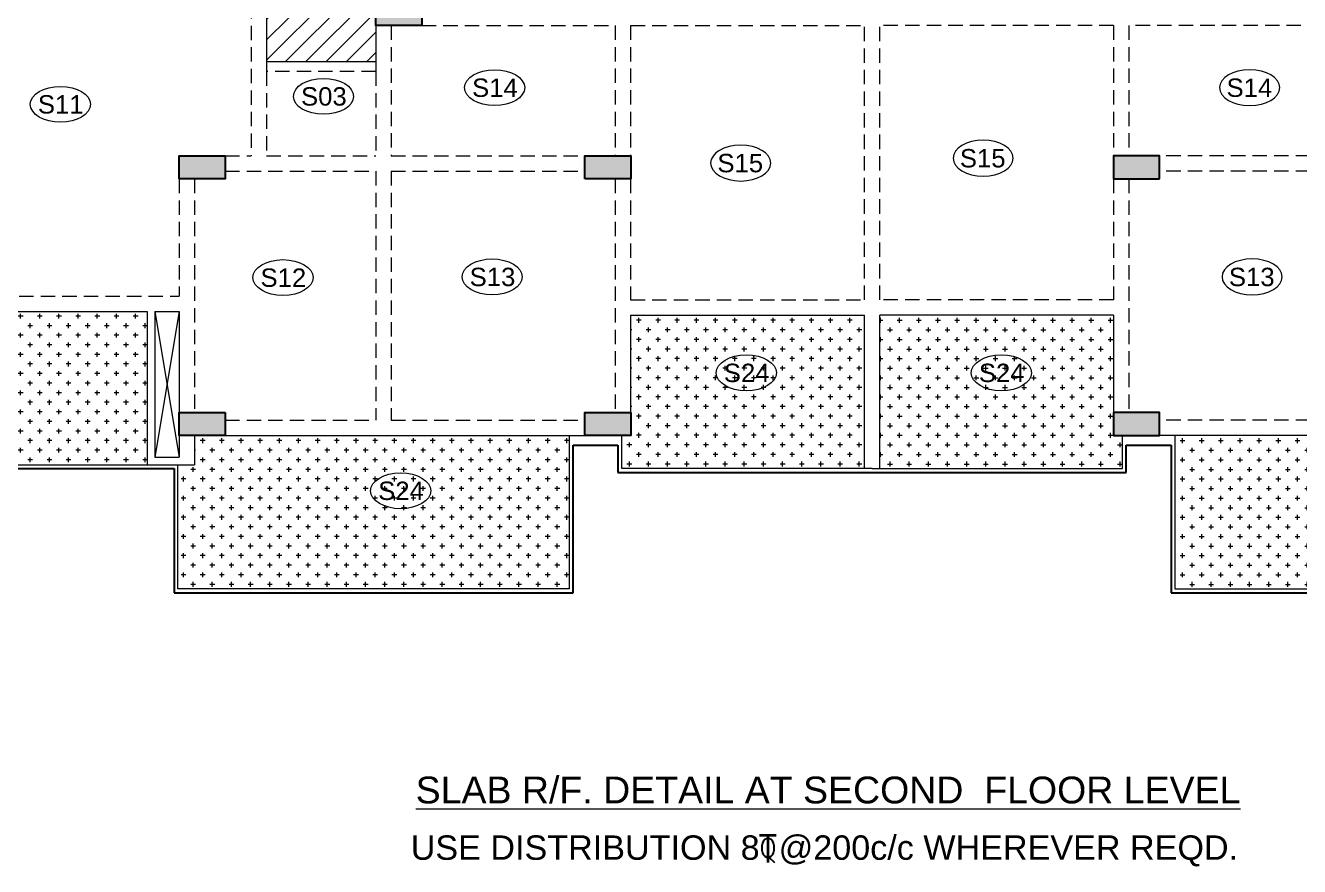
# Model space of a CAD drawing. Header units: millimetres. Extents: x 1255966 to 1543012, y 318612 to 465611.
# Drawn here: x 1285548 to 1302167, y 342886 to 353858 of the extents above; entities that cross this region are included whole.
import ezdxf

# ---------------------------------------------------------------- set-up
doc = ezdxf.new("R2010")
doc.units = ezdxf.units.MM
doc.header["$LTSCALE"] = 500
doc.header["$MEASUREMENT"] = 0
doc.linetypes.add('HIDDEN', pattern=[0.375, 0.25, -0.125])
for name, color, linetype, lineweight in [('CALL', 1, 'Continuous', 18), ('CUT OUT', 1, 'Continuous', 13), ('HATCH', 1, 'Continuous', 5), ('STC TEXT', 7, 'Continuous', 13), ('TEXT 01', 3, 'Continuous', 15), ('TEXT2MM', 3, 'Continuous', 18), ('TOWER AREA BEAM..', 3, 'Continuous', 20), ('TOWER COL HATCH', 253, 'Continuous', 20)]:
    doc.layers.add(name, color=color, linetype=linetype, lineweight=lineweight)
for name, color, linetype in [('GLASS', 5, 'Continuous'), ('S-COLUMN-HATCH', 253, 'Continuous'), ('S-FRAMING PLAN', 4, 'Continuous'), ('tm', 5, 'Continuous'), ('TOWER AREA COLUMN.', 6, 'Continuous')]:
    doc.layers.add(name, color=color, linetype=linetype)
doc.layers.add('PROJECTION', color=7, linetype='HIDDEN', true_color=0xff4000)
doc.styles.add('3mm', font='arial.ttf')
doc.styles.add('ABHI', font='arial.ttf')
doc.styles.add('S-T', font='romans.shx')
pattern_1 = [(90, (-1381890.62, -304839.69), (-125, 125), [62.5, -187.5]), (180, (-1381859.37, -304808.44), (-125, -125), [62.5, -187.5])]

# ---------------------------------------------------------------- blocks, each defined once
blk = doc.blocks.new('M')
at = {"layer": 'tm', "color": 1, "linetype": 'Continuous', "ltscale": 2}
blk.add_line((-0.2, -100.8), (42.5, -142.5), dxfattribs=at)
at = {"layer": 'tm', "color": 1, "linetype": 'Continuous', "ltscale": 2, "style": 'S-T'}
for s, height, p in [('T', 207.4, (-79.5, -142.2)), ('O', 138.2, (-72.2, -100.8))]:
    blk.add_text(s, height=height, dxfattribs=at).set_placement(p)
blk = doc.blocks.new('A$Ca8bcdc7a')
at = {"layer": 'HATCH', "ltscale": 10}
h = blk.add_hatch(dxfattribs=at)
h.set_pattern_fill('ANSI31', color=1, scale=1500)
h.set_pattern_definition([(45, (-1381890.62, -304839.69), (-132.582521, 132.582521), [])])
h.paths.add_polyline_path([(14080, -4145), (15505, -4145), (15505, -3670), (15505, -3370), (15505, -1985), (14080, -1985)])
h = blk.add_hatch(dxfattribs=at)
h.set_pattern_fill('CROSS', color=1, scale=500, angle=90)
h.set_pattern_definition(pattern_1)
h.paths.add_polyline_path([(12525, -7400), (10160, -7400), (9410, -7400), (7860, -7400), (7860, -9400), (12525, -9400)])
h = blk.add_hatch(dxfattribs=at)
h.set_pattern_fill('CROSS', color=1, scale=500, angle=90)
h.set_pattern_definition([(90, (-1376200.62, -303269.69), (-125, 125), [62.5, -187.5]), (180, (-1376169.37, -303238.44), (-125, -125), [62.5, -187.5])])
h.paths.add_polyline_path([(21880, -7452), (23770, -7450), (19380, -7450), (18830, -7450), (18830, -9020), (18715, -9020), (18715, -9450), (21880, -9450)])
h = blk.add_hatch(dxfattribs=at)
h.set_pattern_fill('CROSS', color=1, scale=500, angle=90)
h.set_pattern_definition(pattern_1)
h.paths.add_polyline_path([(18030, -9020), (13690, -9020), (13140, -9020), (13140, -9400), (12925, -9400), (12925, -11020), (18030, -11020)])
at = {"layer": 'CUT OUT', "color": 1, "ltscale": 10}
for p, q in [((12940, -7400), (12625, -9300)), ((12625, -7400), (12940, -9300))]:
    blk.add_line(p, q, dxfattribs=at)
at = {"layer": 'S-FRAMING PLAN', "color": 3, "linetype": 'ByBlock', "lineweight": 20, "ltscale": 10}
for p, q in [((14080, -1985), (14080, -4270)), ((15505, -3670), (15505, -4270)), ((15505, -4145), (14080, -4145)), ((10010, -7400), (12525, -7400)), ((12525, -7400), (12525, -9400)), ((12625, -7400), (12625, -9300)), ((12625, -7400), (12940, -7400)), ((12940, -7400), (12940, -8720)), ((18830, -7450), (21880, -7450)), ((18830, -7450), (18830, -8720)), ((21880, -9450), (21880, -7450)), ((12940, -9020), (12940, -9300)), ((13140, -9020), (13140, -9400)), ((13540, -9020), (18230, -9020)), ((12625, -9300), (12940, -9300)), ((7860, -9400), (12525, -9400)), ((12525, -9400), (13140, -9400))]:
    blk.add_line(p, q, dxfattribs=at)
for points in [[(18030, -9020), (18030, -11020), (12925, -11020), (12925, -9400)], [(21980, -9450), (18715, -9450), (18715, -9020)]]:
    blk.add_lwpolyline(points, dxfattribs=at)
at = {"layer": 'TOWER AREA BEAM..', "color": 3, "linetype": 'HIDDEN', "ltscale": 1.5}
for p, q in [((13880, -1985), (13880, -5370)), ((15705, -3670), (15705, -5370)), ((16105, -3670), (18630, -3670)), ((18630, -3670), (18630, -5370)), ((18830, -3670), (18830, -5370)), ((18830, -3670), (21865, -3670)), ((21880, -7250), (21880, -3670)), ((15505, -4270), (14080, -4270)), ((14080, -4270), (14080, -5370)), ((15505, -4270), (15505, -5370)), ((13540, -5370), (13880, -5370)), ((14080, -5370), (15505, -5370)), ((15705, -5370), (18230, -5370)), ((13540, -5570), (15505, -5570)), ((15505, -5570), (15505, -8820)), ((15705, -5570), (15705, -8820)), ((15705, -5570), (18230, -5570)), ((12940, -5670), (12940, -7200)), ((13140, -5670), (13140, -8720)), ((18630, -5670), (18630, -8720)), ((18830, -5670), (18830, -7250)), ((10010, -7200), (12940, -7200)), ((18830, -7250), (21880, -7250)), ((13540, -8820), (15505, -8820)), ((15705, -8820), (18230, -8820))]:
    blk.add_line(p, q, dxfattribs=at)
blk = doc.blocks.new('3tgra')
at = {"layer": 'TOWER COL HATCH'}
h = blk.add_hatch(color=253, dxfattribs=at)
h.dxf.hatch_style = 1
h.paths.add_polyline_path([(1397996, 82772), (1397996, 82472), (1397396, 82472), (1397396, 82772)])
h = blk.add_hatch(color=253, dxfattribs=at)
h.dxf.hatch_style = 1
h.paths.add_polyline_path([(1395431, 80772), (1395431, 80472), (1394831, 80472), (1394831, 80772)])
h = blk.add_hatch(color=253, dxfattribs=at)
h.dxf.hatch_style = 1
h.paths.add_polyline_path([(1400121, 80472), (1400121, 80772), (1400721, 80772), (1400721, 80472)])
h = blk.add_hatch(color=253, dxfattribs=at)
h.dxf.hatch_style = 1
h.paths.add_polyline_path([(1395431, 77422), (1395431, 77122), (1394831, 77122), (1394831, 77422)])
h = blk.add_hatch(color=253, dxfattribs=at)
h.dxf.hatch_style = 1
h.paths.add_polyline_path([(1400721, 77422), (1400721, 77122), (1400121, 77122), (1400121, 77422)])
at = {"layer": 'TOWER AREA COLUMN.', "color": 4}
for points in [[(1397996, 82772), (1397996, 82472), (1397396, 82472), (1397396, 82772)], [(1395431, 80772), (1395431, 80472), (1394831, 80472), (1394831, 80772)], [(1400121, 80472), (1400121, 80772), (1400721, 80772), (1400721, 80472)], [(1395431, 77422), (1395431, 77122), (1394831, 77122), (1394831, 77422)], [(1400721, 77422), (1400721, 77122), (1400121, 77122), (1400121, 77422)]]:
    blk.add_lwpolyline(points, close=True, dxfattribs=at)

msp = doc.modelspace()

# ---------------------------------------------------------------- linework, layer by layer
at = {"layer": 'CALL', "color": 200, "linetype": 'Continuous', "ltscale": 10}
for centre in [(1289435.4, 352933.3, 1.8), (1291667.1, 353046.7), (1286003, 352829.6, 1.8), (1288906.7, 350568.6), (1291635.2, 350578), (1294950.7, 349326.2, -1.8), (1298277.3, 349326.2, -1.8), (1290442.1, 347788.3, -1.8)]:
    msp.add_ellipse(centre, major_axis=(392.2, 0), ratio=0.597584, dxfattribs=at)
at = {"layer": 'CALL', "color": 200, "linetype": 'Continuous', "ltscale": 10, "extrusion": (0, 0, -1)}
for centre in [(1301516.1, 353046.7), (1298040.2, 352126.5), (1294877.5, 352063.3), (1301548, 350578)]:
    msp.add_ellipse(centre, major_axis=(-392.2, 0), ratio=0.597584, dxfattribs=at)
at = {"layer": 'PROJECTION', "ltscale": 750}
msp.add_lwpolyline([(1280776.6, 346977.9), (1282596.6, 346977.9), (1282596.6, 348077.9), (1287486.6, 348077.9), (1287486.6, 346457.9), (1292691.6, 346457.9), (1292691.6, 348382.9), (1293276.6, 348382.9), (1293276.6, 348027.9), (1299906.6, 348027.9), (1299906.6, 348382.9), (1300491.6, 348382.9), (1300491.6, 346457.9), (1305696.6, 346457.9), (1305696.6, 348077.9), (1310586.6, 348077.9), (1310586.6, 346977.9), (1312406.6, 346977.9)], dxfattribs=at)

# ---------------------------------------------------------------- block references
at = {"layer": 'CUT OUT', "color": 4}
msp.add_blockref('3tgra', (-107279, 271386.2), dxfattribs=at)
at = {"layer": 'CUT OUT', "color": 4, "xscale": -1}
msp.add_blockref('3tgra', (2700462.2, 271386.2), dxfattribs=at)
at = {"layer": 'GLASS', "color": 4, "ltscale": 10, "xscale": -1}
msp.add_blockref('A$Ca8bcdc7a', (1318571.6, 357527.7), dxfattribs=at)
at = {"layer": 'S-COLUMN-HATCH', "color": 4, "ltscale": 10}
msp.add_blockref('A$Ca8bcdc7a', (1274611.6, 357527.7), dxfattribs=at)
at = {"layer": 'TEXT2MM', "xscale": 1.734926865717294, "yscale": 1.734926865717294, "zscale": 1.734926865717294}
msp.add_blockref('M', (1295245.3, 343183.9, -39.7), dxfattribs=at)

# ---------------------------------------------------------------- texts
at = {"layer": 'STC TEXT', "color": 3, "style": '3mm'}
msp.add_text('USE DISTRIBUTION 8  @200c/c WHEREVER REQD.', height=318.75, dxfattribs=at).set_placement((1290572.6, 342973.5, -39.7))
at = {"layer": 'TEXT 01', "color": 2, "linetype": 'Continuous', "style": 'ABHI'}
for s, p in [('S14', (1291373.3, 352926.1, 0)), ('S14', (1301214.4, 352926.1, 0)), ('S03', (1289141.6, 352812.7, 1.7)), ('S11', (1285709.2, 352709, 1.7)), ('S15', (1294573.1, 351942.7, 0)), ('S15', (1297735.8, 352005.9, 0)), ('S12', (1288612.9, 350448.1, 0)), ('S13', (1291341.4, 350457.4, 0)), ('S13', (1301245.4, 350457.4, 0)), ('S24', (1294656.9, 349205.6, -1.8)), ('S24', (1297983.5, 349205.6, -1.8)), ('S24', (1290148.3, 347667.7, -1.8))]:
    msp.add_text(s, height=240, dxfattribs=at).set_placement(p)
at = {"layer": 'TEXT2MM', "linetype": 'Continuous', "style": '3mm'}
msp.add_text('%%USLAB R/F. DETAIL AT SECOND  FLOOR LEVEL', height=350, dxfattribs=at).set_placement((1290637.4, 343709.4, 0))

doc.saveas('drawing.dxf')
